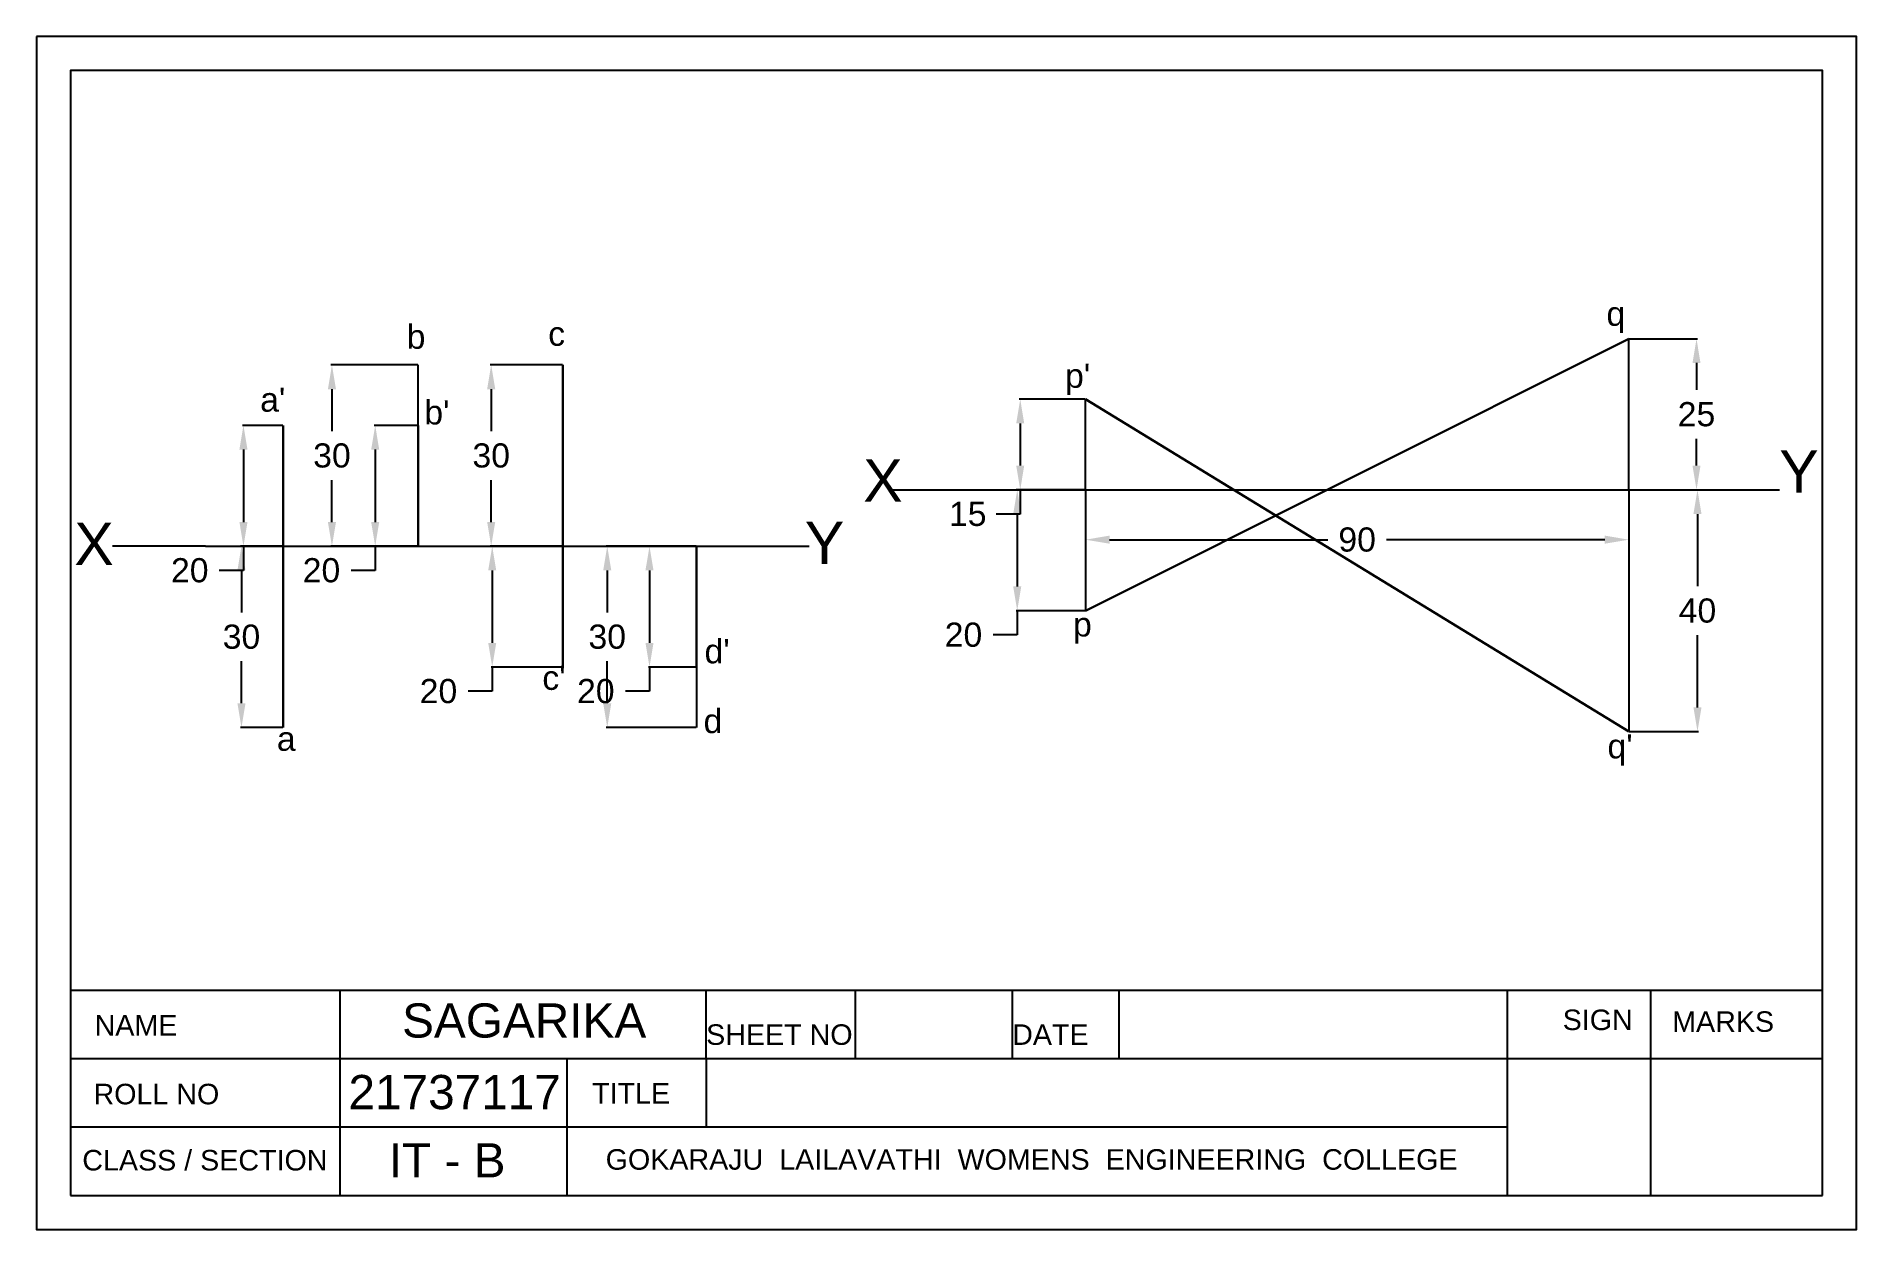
# Model space of a CAD drawing. Header units: millimetres. Extents: x 0 to 266, y 0 to 174.
import ezdxf

# ---------------------------------------------------------------- set-up
doc = ezdxf.new("R2010")
doc.units = ezdxf.units.MM
doc.header["$MEASUREMENT"] = 0
doc.styles.get("Standard").update_dxf_attribs({"font": 'arial.ttf'})
doc.dimstyles.get("Standard").update_dxf_attribs({"dimtxt": 4, "dimasz": 4, "dimexe": 0.18, "dimexo": 0.0625, "dimgap": 2, "dimtad": 0, "dimtih": 1, "dimtoh": 1, "dimdec": 0, "dimzin": 0, "dimdsep": 46, "dimtxsty": 'Standard', "dimcen": 0.09, "dimadec": 0, "dimazin": 0, "dimtfac": 1, "dimtdec": 0, "dimtofl": 0, "dimtmove": 0, "dimatfit": 3, "dimfxl": 1, "dimtolj": 1, "dimtzin": 0, "dimarcsym": 0})

# ---------------------------------------------------------------- blocks, each defined once
blk = doc.blocks.new('*D14')
at = {"color": 0, "lineweight": -2, "transparency": 16777216}
for p, q in [((36.04, 117.55), (30.12, 117.55)), ((30.28, 114.01), (30.28, 103.42)), ((36.04, 99.88), (30.12, 99.88)), ((30.28, 99.88), (30.28, 96.35)), ((30.28, 96.35), (26.75, 96.35))]:
    blk.add_line(p, q, dxfattribs=at)
at = {"color": 0, "transparency": 16777216}
for points in [[(29.69, 114.01), (30.87, 114.01), (30.28, 117.55)], [(29.69, 103.42), (30.87, 103.42), (30.28, 99.88)]]:
    blk.add_solid(points, dxfattribs=at)
at = {"layer": 'Defpoints', "color": 0, "transparency": 16777216}
for p in [(36.09, 117.55), (30.28, 99.88), (36.09, 99.88)]:
    blk.add_point(p, dxfattribs=at)
at = {"color": 0, "transparency": 16777216, "insert": (22.43, 96.35), "char_height": 3.532, "attachment_point": 5}
blk.add_mtext('\\A1;20', dxfattribs=at)
blk = doc.blocks.new('*D15')
at = {"color": 0, "lineweight": -2, "transparency": 16777216}
for p, q in [((36.04, 99.88), (29.83, 99.88)), ((29.99, 96.35), (29.99, 90.21)), ((29.99, 76.92), (29.99, 83.07)), ((36.04, 73.39), (29.83, 73.39))]:
    blk.add_line(p, q, dxfattribs=at)
at = {"color": 0, "transparency": 16777216}
for points in [[(29.4, 96.35), (30.58, 96.35), (29.99, 99.88)], [(29.4, 76.92), (30.58, 76.92), (29.99, 73.39)]]:
    blk.add_solid(points, dxfattribs=at)
at = {"layer": 'Defpoints', "color": 0, "transparency": 16777216}
for p in [(36.09, 99.88), (29.99, 73.39), (36.09, 73.39)]:
    blk.add_point(p, dxfattribs=at)
at = {"color": 0, "transparency": 16777216, "insert": (29.99, 86.64), "char_height": 3.532, "attachment_point": 5}
blk.add_mtext('\\A1;30', dxfattribs=at)
blk = doc.blocks.new('*D16')
at = {"color": 0, "lineweight": -2, "transparency": 16777216}
for p, q in [((55.76, 126.38), (43.06, 126.38)), ((43.22, 122.84), (43.22, 116.7)), ((43.22, 103.42), (43.22, 109.56)), ((55.76, 99.88), (43.06, 99.88))]:
    blk.add_line(p, q, dxfattribs=at)
at = {"color": 0, "transparency": 16777216}
for points in [[(42.63, 122.84), (43.81, 122.84), (43.22, 126.38)], [(42.63, 103.42), (43.81, 103.42), (43.22, 99.88)]]:
    blk.add_solid(points, dxfattribs=at)
at = {"layer": 'Defpoints', "color": 0, "transparency": 16777216}
for p in [(55.82, 126.38), (43.22, 99.88), (55.82, 99.88)]:
    blk.add_point(p, dxfattribs=at)
at = {"color": 0, "transparency": 16777216, "insert": (43.22, 113.13), "char_height": 3.532, "attachment_point": 5}
blk.add_mtext('\\A1;30', dxfattribs=at)
blk = doc.blocks.new('*D17')
at = {"color": 0, "lineweight": -2, "transparency": 16777216}
for p, q in [((55.76, 117.55), (49.39, 117.55)), ((49.55, 114.01), (49.55, 103.42)), ((55.76, 99.88), (49.39, 99.88)), ((49.55, 99.88), (49.55, 96.35)), ((49.55, 96.35), (46.01, 96.35))]:
    blk.add_line(p, q, dxfattribs=at)
at = {"color": 0, "transparency": 16777216}
for points in [[(48.96, 114.01), (50.13, 114.01), (49.55, 117.55)], [(48.96, 103.42), (50.13, 103.42), (49.55, 99.88)]]:
    blk.add_solid(points, dxfattribs=at)
at = {"layer": 'Defpoints', "color": 0, "transparency": 16777216}
for p in [(55.82, 117.55), (49.55, 99.88), (55.82, 99.88)]:
    blk.add_point(p, dxfattribs=at)
at = {"color": 0, "transparency": 16777216, "insert": (41.69, 96.35), "char_height": 3.532, "attachment_point": 5}
blk.add_mtext('\\A1;20', dxfattribs=at)
blk = doc.blocks.new('*D18')
at = {"color": 0, "lineweight": -2, "transparency": 16777216}
for p, q in [((76.93, 126.38), (66.35, 126.38)), ((66.51, 122.84), (66.51, 116.7)), ((66.51, 103.42), (66.51, 109.56)), ((76.93, 99.88), (66.35, 99.88))]:
    blk.add_line(p, q, dxfattribs=at)
at = {"color": 0, "transparency": 16777216}
for points in [[(65.92, 122.84), (67.1, 122.84), (66.51, 126.38)], [(65.92, 103.42), (67.1, 103.42), (66.51, 99.88)]]:
    blk.add_solid(points, dxfattribs=at)
at = {"layer": 'Defpoints', "color": 0, "transparency": 16777216}
for p in [(76.98, 126.38), (66.51, 99.88), (76.98, 99.88)]:
    blk.add_point(p, dxfattribs=at)
at = {"color": 0, "transparency": 16777216, "insert": (66.51, 113.13), "char_height": 3.532, "attachment_point": 5}
blk.add_mtext('\\A1;30', dxfattribs=at)
blk = doc.blocks.new('*D19')
at = {"color": 0, "lineweight": -2, "transparency": 16777216}
for p, q in [((76.93, 99.88), (66.5, 99.88)), ((66.66, 96.35), (66.66, 85.76)), ((76.93, 82.22), (66.5, 82.22)), ((66.66, 82.22), (66.66, 78.69)), ((66.66, 78.69), (63.12, 78.69))]:
    blk.add_line(p, q, dxfattribs=at)
at = {"color": 0, "transparency": 16777216}
for points in [[(66.07, 96.35), (67.25, 96.35), (66.66, 99.88)], [(66.07, 85.76), (67.25, 85.76), (66.66, 82.22)]]:
    blk.add_solid(points, dxfattribs=at)
at = {"layer": 'Defpoints', "color": 0, "transparency": 16777216}
for p in [(76.98, 99.88), (66.66, 82.22), (76.98, 82.22)]:
    blk.add_point(p, dxfattribs=at)
at = {"color": 0, "transparency": 16777216, "insert": (58.8, 78.69), "char_height": 3.532, "attachment_point": 5}
blk.add_mtext('\\A1;20', dxfattribs=at)
blk = doc.blocks.new('*D20')
at = {"color": 0, "lineweight": -2, "transparency": 16777216}
for p, q in [((96.48, 99.88), (83.32, 99.88)), ((83.48, 96.35), (83.48, 90.21)), ((83.48, 76.92), (83.48, 83.07)), ((96.48, 73.39), (83.32, 73.39))]:
    blk.add_line(p, q, dxfattribs=at)
at = {"color": 0, "transparency": 16777216}
for points in [[(82.89, 96.35), (84.07, 96.35), (83.48, 99.88)], [(82.89, 76.92), (84.07, 76.92), (83.48, 73.39)]]:
    blk.add_solid(points, dxfattribs=at)
at = {"layer": 'Defpoints', "color": 0, "transparency": 16777216}
for p in [(96.53, 99.88), (83.48, 73.39), (96.53, 73.39)]:
    blk.add_point(p, dxfattribs=at)
at = {"color": 0, "transparency": 16777216, "insert": (83.48, 86.64), "char_height": 3.532, "attachment_point": 5}
blk.add_mtext('\\A1;30', dxfattribs=at)
blk = doc.blocks.new('*D21')
at = {"color": 0, "lineweight": -2, "transparency": 16777216}
for p, q in [((96.48, 99.88), (89.5, 99.88)), ((89.66, 96.35), (89.66, 85.76)), ((96.48, 82.22), (89.5, 82.22)), ((89.66, 82.22), (89.66, 78.69)), ((89.66, 78.69), (86.13, 78.69))]:
    blk.add_line(p, q, dxfattribs=at)
at = {"color": 0, "transparency": 16777216}
for points in [[(89.07, 96.35), (90.25, 96.35), (89.66, 99.88)], [(89.07, 85.76), (90.25, 85.76), (89.66, 82.22)]]:
    blk.add_solid(points, dxfattribs=at)
at = {"layer": 'Defpoints', "color": 0, "transparency": 16777216}
for p in [(96.53, 99.88), (89.66, 82.22), (96.53, 82.22)]:
    blk.add_point(p, dxfattribs=at)
at = {"color": 0, "transparency": 16777216, "insert": (81.81, 78.69), "char_height": 3.532, "attachment_point": 5}
blk.add_mtext('\\A1;20', dxfattribs=at)
blk = doc.blocks.new('*D22')
at = {"color": 0, "lineweight": -2, "transparency": 16777216}
for p, q in [((153.36, 121.37), (143.72, 121.37)), ((143.88, 117.84), (143.88, 111.66)), ((153.36, 108.12), (143.72, 108.12)), ((143.88, 108.12), (143.88, 104.59)), ((143.88, 104.59), (140.34, 104.59))]:
    blk.add_line(p, q, dxfattribs=at)
at = {"color": 0, "transparency": 16777216}
for points in [[(143.29, 117.84), (144.46, 117.84), (143.88, 121.37)], [(143.29, 111.66), (144.46, 111.66), (143.88, 108.12)]]:
    blk.add_solid(points, dxfattribs=at)
at = {"layer": 'Defpoints', "color": 0, "transparency": 16777216}
for p in [(153.41, 121.37), (143.88, 108.12), (153.41, 108.12)]:
    blk.add_point(p, dxfattribs=at)
at = {"color": 0, "transparency": 16777216, "insert": (136.2, 104.59), "char_height": 3.532, "attachment_point": 5}
blk.add_mtext('\\A1;15', dxfattribs=at)
blk = doc.blocks.new('*D23')
at = {"color": 0, "lineweight": -2, "transparency": 16777216}
for p, q in [((153.36, 108.12), (143.28, 108.12)), ((143.44, 104.59), (143.44, 94)), ((153.36, 90.46), (143.28, 90.46)), ((143.44, 90.46), (143.44, 86.93)), ((143.44, 86.93), (139.9, 86.93))]:
    blk.add_line(p, q, dxfattribs=at)
at = {"color": 0, "transparency": 16777216}
for points in [[(142.85, 104.59), (144.03, 104.59), (143.44, 108.12)], [(142.85, 94), (144.03, 94), (143.44, 90.46)]]:
    blk.add_solid(points, dxfattribs=at)
at = {"layer": 'Defpoints', "color": 0, "transparency": 16777216}
for p in [(153.41, 108.12), (143.44, 90.46), (153.41, 90.46)]:
    blk.add_point(p, dxfattribs=at)
at = {"color": 0, "transparency": 16777216, "insert": (135.58, 86.93), "char_height": 3.532, "attachment_point": 5}
blk.add_mtext('\\A1;20', dxfattribs=at)
blk = doc.blocks.new('*D24')
at = {"color": 0, "lineweight": -2, "transparency": 16777216}
for p, q in [((232.94, 130.2), (242.93, 130.2)), ((242.78, 126.67), (242.78, 122.73)), ((242.78, 111.66), (242.78, 115.59)), ((232.94, 108.12), (242.93, 108.12))]:
    blk.add_line(p, q, dxfattribs=at)
at = {"color": 0, "transparency": 16777216}
for points in [[(242.19, 126.67), (243.36, 126.67), (242.78, 130.2)], [(242.19, 111.66), (243.36, 111.66), (242.78, 108.12)]]:
    blk.add_solid(points, dxfattribs=at)
at = {"layer": 'Defpoints', "color": 0, "transparency": 16777216}
for p in [(232.89, 130.2), (232.89, 108.12), (242.78, 108.12)]:
    blk.add_point(p, dxfattribs=at)
at = {"color": 0, "transparency": 16777216, "insert": (242.78, 119.16), "char_height": 3.532, "attachment_point": 5}
blk.add_mtext('\\A1;25', dxfattribs=at)
blk = doc.blocks.new('*D25')
at = {"color": 0, "lineweight": -2, "transparency": 16777216}
for p, q in [((232.94, 108.12), (243.08, 108.12)), ((242.92, 104.59), (242.92, 94.03)), ((242.92, 76.33), (242.92, 86.89)), ((232.94, 72.8), (243.08, 72.8))]:
    blk.add_line(p, q, dxfattribs=at)
at = {"color": 0, "transparency": 16777216}
for points in [[(242.33, 104.59), (243.51, 104.59), (242.92, 108.12)], [(242.33, 76.33), (243.51, 76.33), (242.92, 72.8)]]:
    blk.add_solid(points, dxfattribs=at)
at = {"layer": 'Defpoints', "color": 0, "transparency": 16777216}
for p in [(232.89, 108.12), (232.89, 72.8), (242.92, 72.8)]:
    blk.add_point(p, dxfattribs=at)
at = {"color": 0, "transparency": 16777216, "insert": (242.92, 90.46), "char_height": 3.532, "attachment_point": 5}
blk.add_mtext('\\A1;40', dxfattribs=at)
blk = doc.blocks.new('*D26')
at = {"color": 0, "lineweight": -2, "transparency": 16777216}
for p, q in [((153.41, 108.07), (153.41, 100.68)), ((232.89, 108.07), (232.89, 100.68)), ((156.95, 100.84), (188.86, 100.84)), ((229.36, 100.84), (197.44, 100.84))]:
    blk.add_line(p, q, dxfattribs=at)
at = {"color": 0, "transparency": 16777216}
for points in [[(156.95, 101.43), (156.95, 100.25), (153.41, 100.84)], [(229.36, 101.43), (229.36, 100.25), (232.89, 100.84)]]:
    blk.add_solid(points, dxfattribs=at)
at = {"layer": 'Defpoints', "color": 0, "transparency": 16777216}
for p in [(153.41, 108.12), (232.89, 108.12), (232.89, 100.84)]:
    blk.add_point(p, dxfattribs=at)
at = {"color": 0, "transparency": 16777216, "insert": (193.15, 100.84), "char_height": 3.532, "attachment_point": 5}
blk.add_mtext('\\A1;90', dxfattribs=at)
blk = doc.blocks.new('GOKARAJU3')
for p, q in [((5, 169.4), (5, 5)), ((261.19, 169.4), (5, 169.4)), ((261.19, 5), (261.19, 169.4)), ((5, 35), (261.19, 35)), ((44.39, 35), (44.39, 5)), ((97.94, 25), (97.94, 35)), ((119.76, 35), (119.76, 25)), ((142.7, 35), (142.7, 25)), ((158.32, 35), (158.32, 25)), ((215.08, 35), (215.08, 5)), ((236.07, 35), (236.07, 5)), ((5, 25), (261.19, 25)), ((77.59, 25), (77.59, 5)), ((97.94, 25), (97.94, 15)), ((5, 15), (215.08, 15)), ((5, 5), (261.19, 5))]:
    blk.add_line(p, q)
blk.add_lwpolyline([(0, 174.4), (0, 0), (266.19, 0), (266.19, 174.4)], close=True)
at = {"char_height": 3}
for s, width, insert, attachment_point in [('SIGN', 10.7612, (223.21, 32.16), 1), ('MARKS', 16.273, (239.22, 31.9), 1), ('NAME', 15.9424, (8.51, 31.36), 1), ('SHEET NO', 21.0026, (97.94, 30), 1), ('DATE', 14.9315, (142.7, 30), 1), ('ROLL NO', 20.6744, (8.35, 21.31), 1), ('TITLE', 14.1732, (81.27, 21.41), 1), ('CLASS / SECTION', 35.77, (6.71, 11.64), 1), ('GOKARAJU  LAILAVATHI  WOMENS  ENGINEERING  COLLEGE', 147.5066, (145.54, 10.23), 5)]:
    blk.add_mtext_dynamic_manual_height_columns(s, width=width, gutter_width=15, heights=[0], dxfattribs=dict(at, insert=insert, attachment_point=attachment_point))

msp = doc.modelspace()

# ---------------------------------------------------------------- linework, layer by layer
at = {"lineweight": 30}
for p, q in [((153.41, 90.46), (232.89, 130.2)), ((76.98, 99.88), (76.98, 126.38)), ((153.41, 121.37), (232.89, 72.8)), ((36.09, 99.88), (36.09, 117.55)), ((55.82, 99.88), (55.82, 117.55)), ((36.09, 99.88), (36.09, 73.39)), ((76.98, 99.88), (76.98, 82.22)), ((96.53, 99.88), (96.53, 82.22))]:
    msp.add_line(p, q, dxfattribs=at)
for p, q in [((232.89, 108.12), (232.89, 130.2)), ((55.82, 99.88), (55.82, 126.38)), ((153.41, 108.12), (153.41, 121.37)), ((125.14, 108.12), (254.93, 108.12)), ((153.41, 108.12), (153.41, 90.46)), ((232.89, 108.12), (232.89, 72.8)), ((24.72, 99.88), (11.15, 99.88)), ((24.72, 99.88), (113.02, 99.88)), ((96.53, 99.88), (96.53, 73.39))]:
    msp.add_line(p, q)
at = {"lineweight": 25}
msp.add_line((153.41, 108.12), (232.89, 108.12), dxfattribs=at)
at = {"linetype": 'Continuous'}
msp.add_lwpolyline([(5, 35), (261.19, 35), (261.19, 169.4), (5, 169.4)], close=True, dxfattribs=at)

# ---------------------------------------------------------------- block references
msp.add_blockref('GOKARAJU3', (0, 0))

# ---------------------------------------------------------------- texts
for s, height, p in [('q', 3.53, (229.61, 132.1)), ('b', 3.53, (54.15, 128.75)), ('c', 3.53, (74.85, 129.18)), ("p'", 3.532, (150.43, 123.04)), ("a'", 3.532, (32.72, 119.55)), ("b'", 3.532, (56.73, 117.69)), ('X', 6.18, (120.92, 106.4)), ('Y', 6.18, (254.88, 107.72)), ('X', 6.18, (5.55, 97.14)), ('Y', 6.18, (112.38, 97.28)), ('p', 3.53, (151.6, 86.69)), ("d'", 3.532, (97.71, 82.77)), ("c'", 3.532, (73.99, 78.89)), ('d', 3.53, (97.57, 72.57)), ('a', 3.53, (35.17, 69.98)), ("q'", 3.532, (229.76, 68.88)), ('SAGARIKA', 5, (53.48, 28.06)), ('21737117', 5, (45.63, 17.6)), ('IT - B', 5, (51.53, 7.63))]:
    msp.add_text(s, height=height).set_placement(p)

# ---------------------------------------------------------------- dimensions: what is measured, and where the dimension line sits
for base, p1, p2, picture, middle in [((242.78, 108.12), (232.89, 130.2), (232.89, 108.12), '*D24', (242.78, 119.16)), ((43.22, 99.88), (55.82, 126.38), (55.82, 99.88), '*D16', (43.22, 113.13)), ((66.51, 99.88), (76.98, 126.38), (76.98, 99.88), '*D18', (66.51, 113.13)), ((143.88, 108.12), (153.41, 121.37), (153.41, 108.12), '*D22', (136.2, 104.59)), ((30.28, 99.88), (36.09, 117.55), (36.09, 99.88), '*D14', (22.43, 96.35)), ((49.55, 99.88), (55.82, 117.55), (55.82, 99.88), '*D17', (41.69, 96.35)), ((143.44, 90.46), (153.41, 108.12), (153.41, 90.46), '*D23', (135.58, 86.93)), ((242.92, 72.8), (232.89, 108.12), (232.89, 72.8), '*D25', (242.92, 90.46)), ((29.99, 73.39), (36.09, 99.88), (36.09, 73.39), '*D15', (29.99, 86.64)), ((66.66, 82.22), (76.98, 99.88), (76.98, 82.22), '*D19', (58.8, 78.69)), ((89.66, 82.22), (96.53, 99.88), (96.53, 82.22), '*D21', (81.81, 78.69)), ((83.48, 73.39), (96.53, 99.88), (96.53, 73.39), '*D20', (83.48, 86.64))]:
    dim = msp.add_linear_dim(base=base, p1=p1, p2=p2, angle=90, dimstyle='Standard', override={"dimscale": 0.883055, "dimlfac": 1.132433})
    dim.commit()
    dim.dimension.update_dxf_attribs({"geometry": picture, "text_midpoint": middle})
dim = msp.add_linear_dim(base=(232.89, 100.84), p1=(153.41, 108.12), p2=(232.89, 108.12), dimstyle='Standard', override={"dimscale": 0.883055, "dimlfac": 1.132433})
dim.commit()
dim.dimension.update_dxf_attribs({"geometry": '*D26', "text_midpoint": (193.15, 100.84)})

doc.saveas('drawing.dxf')
